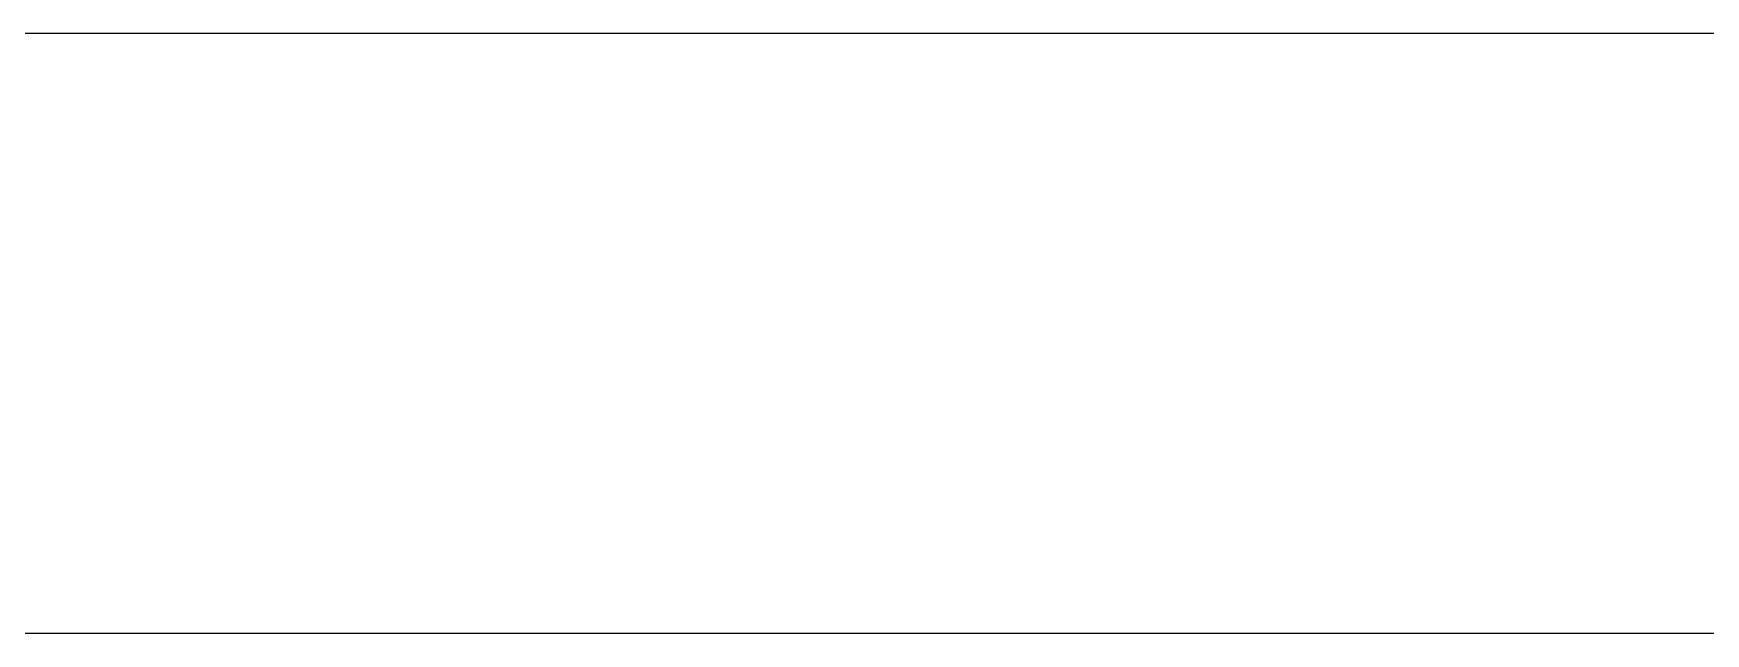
# Model space of a CAD drawing. Header units: millimetres. Extents: x 0 to 6870, y 0 to 4500.
# Drawn here: x 6523.7 to 6589.2, y 736.2 to 759.7 of the extents above; entities that cross this region are included whole.
import ezdxf

# ---------------------------------------------------------------- set-up
doc = ezdxf.new("R2010")
doc.units = ezdxf.units.MM
doc.header["$LTSCALE"] = 50
doc.layers.add('CARIMBO', color=7, linetype='Continuous')

msp = doc.modelspace()

# ---------------------------------------------------------------- linework, layer by layer
at = {"layer": 'CARIMBO', "color": 6}
for p, q in [((6822.602808258976, 759.6935141573795), (5972.602808259209, 759.6935141573795)), ((6822.602808210315, 736.1935141573213), (5972.602808210315, 736.1935141573213))]:
    msp.add_line(p, q, dxfattribs=at)

doc.saveas('drawing.dxf')
